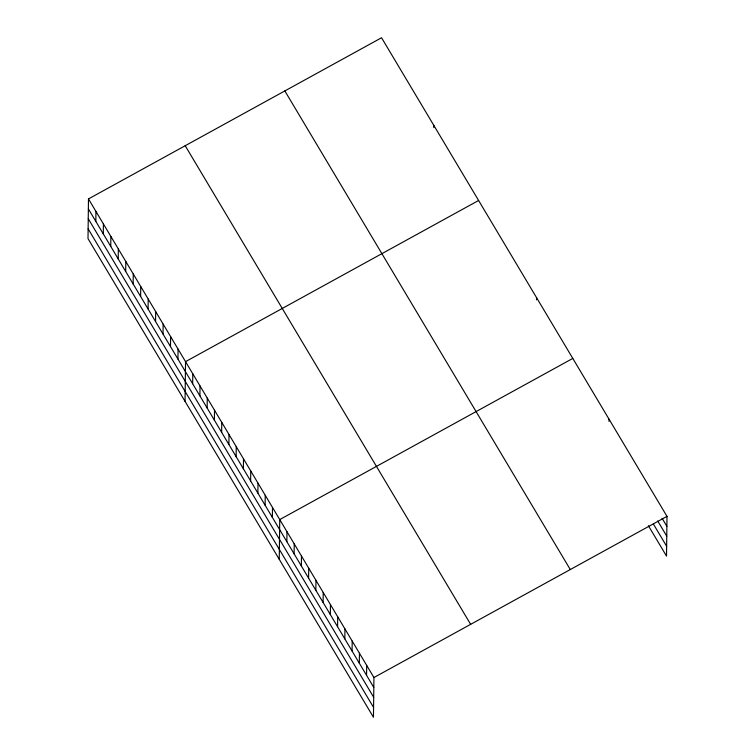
<?xml version="1.0" encoding="UTF-8"?>
<svg xmlns="http://www.w3.org/2000/svg" width="755" height="755" viewBox="0 0 755 755"><rect width="100%" height="100%" fill="white"/><g stroke="black" fill="none" stroke-linecap="round" stroke-linejoin="round"><path stroke-width="1.13" d="M88.486 198.914L88.005 238.637L373.451 717.25L373.933 677.528L88.486 198.914L381.549 37.75L666.995 516.363L666.514 556.086L648.394 525.716M95.828 221.385L95.951 211.428M103.293 233.908L103.416 223.952M110.758 246.423L110.881 236.466M118.224 258.946L118.346 248.98M125.689 271.46L125.811 261.504M133.154 283.974L133.276 274.018M140.628 296.498L140.741 286.532M148.093 309.012L148.206 299.055M155.558 321.526L155.681 311.57M163.023 334.05L163.146 324.093M170.488 346.564L170.611 336.607M177.953 359.078L178.076 349.121M185.05 401.367L185.541 361.645L478.604 200.481M192.667 383.748L192.789 373.791M199.905 395.903L200.028 385.937M207.153 408.049L207.276 398.093M214.401 420.195L214.524 410.239M221.649 432.351L221.772 422.385M228.897 444.497L229.01 434.54M236.136 456.643L236.258 446.686M243.384 468.798L243.506 458.832M250.632 480.944L250.754 470.988M257.88 493.091L258.002 483.134M265.118 505.246L265.241 495.28M272.366 517.392L272.489 507.435M279.246 559.304L279.737 519.582L572.8 358.417M286.862 541.694L286.985 531.737M294.11 553.84L294.224 543.883M301.349 565.986L301.471 556.029M308.597 578.141L308.719 568.185M315.845 590.287L315.968 580.331M323.093 602.443L323.216 592.477M330.341 614.589L330.454 604.632M337.579 626.735L337.702 616.778M344.827 638.89L344.95 628.924M352.075 651.037L352.198 641.08M359.323 663.183L359.446 653.226M366.562 675.338L366.685 665.372M433.785 127.586L433.814 125.377M536.541 299.886L536.569 297.678M609.002 421.384L609.03 419.167M373.933 677.528L666.995 516.363M662.05 518.223L666.873 526.32M657.699 520.959L666.759 536.144M653.349 523.989L666.637 546.261M284.843 90.93L570.289 569.544M185.202 145.724L470.648 624.338M88.363 208.871L373.81 687.484M88.241 218.695L373.697 697.309M88.118 228.812L373.565 707.426"/></g></svg>
